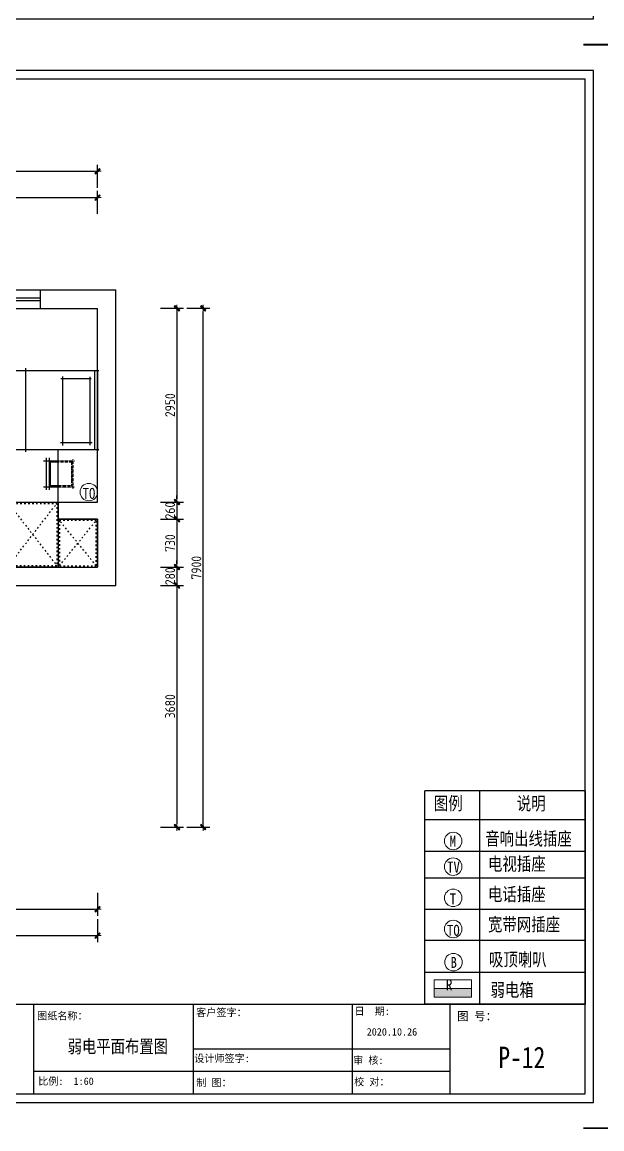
# Model space of a CAD drawing. Header units: millimetres. Extents: x -58733 to 427521, y -235734 to 553534.
# Drawn here: x 355861 to 364684, y -222214 to -205360 of the extents above; entities that cross this region are included whole.
import ezdxf

# ---------------------------------------------------------------- set-up
doc = ezdxf.new("R2010")
doc.units = ezdxf.units.MM
doc.linetypes.add('ACAD_ISO03W100', pattern=[30, 12, -18])
for name, color, linetype in [('00-墙体', 7, 'Continuous'), ('02-活动家具', 1, 'Continuous'), ('图框', 251, 'Continuous'), ('目录文字', 8, 'Continuous')]:
    doc.layers.add(name, color=color, linetype=linetype)
doc.layers.add('墙体', color=7, linetype='Continuous', lineweight=30)
doc.layers.add('家具外线', color=1, linetype='Continuous', lineweight=20)
doc.styles.add('-仿宋_GB2312', font='simsun.ttc', dxfattribs={"width": 0.8})
doc.styles.add('CCD_DIM', font='ARCHS.SHX')
doc.styles.add('HZ50', font='', dxfattribs={"width": 0.9, "height": 125})
doc.styles.add('宋体', font='simsun.ttc', dxfattribs={"height": 120})
doc.styles.add('黑体', font='simhei.ttf')
doc.styles.get('HZ50').set_extended_font_data('SimSun')
doc.dimstyles.new('海龍1：50', dxfattribs={"dimscale": 50, "dimtxt": 3, "dimasz": 1, "dimexe": 2, "dimexo": 2, "dimgap": 0.6, "dimtad": 1, "dimdec": 0, "dimrnd": 5, "dimdsep": 46, "dimtxsty": 'CCD_DIM', "dimblk": 'WS-cj', "dimcen": 1, "dimclrd": 242, "dimclre": 242, "dimclrt": 2, "dimadec": 0, "dimazin": 2, "dimtfac": 1, "dimtdec": 0, "dimtix": 1, "dimtmove": 2, "dimatfit": 3, "dimldrblk": 'CCD_Leader_Arrow', "dimfxl": 5, "dimfxlon": 1, "dimtolj": 1, "dimarcsym": 0})

# ---------------------------------------------------------------- blocks, each defined once
blk = doc.blocks.new('图框1比60')
at = {"color": 8}
blk.add_line((176692, 45797), (176692, 44297), dxfattribs=at)
at = {"layer": '图框', "color": 121}
for p, q in [((186038, 61389), (161670, 61389)), ((186038, 44157), (186038, 61389)), ((161670, 44157), (186038, 44157))]:
    blk.add_line(p, q, dxfattribs=at)
at = {"layer": '图框', "color": 8}
for p, q in [((161809, 61249), (185898, 61249)), ((185898, 44297), (185898, 61249)), ((185898, 45797), (185898, 61249)), ((161809, 45797), (185898, 45797)), ((161809, 45797), (185898, 45797)), ((176692, 45797), (176692, 44297)), ((179360, 44297), (179360, 45797)), ((182010, 45797), (182010, 44297)), ((183644, 44297), (183644, 45797)), ((182010, 45047), (179360, 45047)), ((183644, 45047), (182010, 45047)), ((179360, 44672), (176692, 44672)), ((182010, 44672), (179360, 44672)), ((183644, 44672), (182010, 44672)), ((161809, 44297), (185898, 44297))]:
    blk.add_line(p, q, dxfattribs=at)
at = {"layer": '图框', "color": 121, "const_width": 28.3}
for points in [[(185866, 61818), (186467, 61818), (186467, 61217)], [(185866, 43728), (186467, 43728), (186467, 44329)]]:
    blk.add_lwpolyline(points, dxfattribs=at)
at = {"layer": '目录文字', "color": 8, "width": 0.999898}
for s, height, style, p in [('图纸名称：', 123.3, '黑体', (176753, 45540)), ('客户签字：', 123.8, '宋体', (179405, 45596)), ('日  期:', 123.8, '宋体', (182048, 45618)), ('图 号：', 139.1, '宋体', (183761, 45526)), ('2020.10.26', 123.8, '宋体', (182251, 45272)), ('设计师签字:', 123.8, '宋体', (179372, 44829)), ('审 核:', 123.8, '宋体', (182025, 44798)), ('比例:  1:60', 123.8, '宋体', (176769, 44448)), ('制 图：', 123.8, '宋体', (179407, 44425)), ('校 对：', 123.8, '宋体', (182041, 44438))]:
    blk.add_text(s, height=height, dxfattribs=dict(at, style=style)).set_placement(p)
blk = doc.blocks.new('zw$DBEA')
for p, q in [((2102, 1237), (0, 1237)), ((36, 1266), (36, 20)), ((36, 1253), (36, 16)), ((2045, 30), (2045, 1248)), ((2086, 1253), (2086, 16)), ((16, 37), (2102, 37))]:
    blk.add_line(p, q)
at = {"color": 251}
for p, q in [((292, 1277), (292, 0)), ((987, 1277), (987, 0)), ((1526, 1121), (1990, 1121)), ((1556, 100), (1556, 1149)), ((1966, 1144), (1966, 106)), ((2003, 139), (1520, 139))]:
    blk.add_line(p, q, dxfattribs=at)
blk = doc.blocks.new('A$C2EBB641D')
for p, q in [((533, 667), (200, 667)), ((267, 733), (267, 0)), ((333, 733), (333, 0)), ((200, 67), (533, 67))]:
    blk.add_line(p, q)
at = {"color": 251}
for p, q in [((533, 640), (347, 640)), ((360, 653), (360, 80)), ((347, 93), (533, 93))]:
    blk.add_line(p, q, dxfattribs=at)
at = {"color": 250, "linetype": 'ACAD_ISO03W100', "ltscale": 0.1}
for p, q in [((907, 667), (533, 667)), ((853, 640), (533, 640)), ((840, 80), (840, 653)), ((867, 27), (867, 707)), ((533, 93), (853, 93)), ((533, 67), (907, 67))]:
    blk.add_line(p, q, dxfattribs=at)
blk = doc.blocks.new('WS-cj')
blk.add_hatch(color=1).paths.add_polyline_path([(0.59, 0.82), (-0.82, -0.59), (-0.59, -0.82), (0.82, 0.59)])
at = {"color": 1, "linetype": 'ByBlock', "lineweight": 0}
for p, q in [((-1.1, 0), (0, 0)), ((0, 0), (1.1, 0))]:
    blk.add_line(p, q, dxfattribs=at)
at = {"color": 1}
blk.add_lwpolyline([(0.59, 0.82), (-0.82, -0.59), (-0.59, -0.82), (0.82, 0.59)], close=True, dxfattribs=at)
blk = doc.blocks.new('*D1208')
at = {"color": 242, "lineweight": -2}
for p, q in [((169780, -208281), (169780, -207931)), ((172960, -208281), (172960, -207931)), ((169830, -208031), (172910, -208031))]:
    blk.add_line(p, q, dxfattribs=at)
at = {"layer": 'Defpoints', "color": 0}
for p in [(172960, -208031), (169780, -208431), (172960, -208431)]:
    blk.add_point(p, dxfattribs=at)
at = {"color": 242, "linetype": 'ByBlock', "lineweight": -2, "xscale": 50, "yscale": 50, "zscale": 50, "rotation": 180}
blk.add_blockref('WS-cj', (169780, -208031), dxfattribs=at)
at = {"color": 242, "linetype": 'ByBlock', "lineweight": -2, "xscale": 50, "yscale": 50, "zscale": 50}
blk.add_blockref('WS-cj', (172960, -208031), dxfattribs=at)
at = {"color": 2, "insert": (171370, -207926), "char_height": 150, "attachment_point": 5, "style": 'CCD_DIM'}
blk.add_mtext('\\A1;3180', dxfattribs=at)
blk = doc.blocks.new('CCD_Leader_Arrow')
at = {"color": 1, "linetype": 'ByBlock'}
blk.add_line((0, 0), (-1, 0), dxfattribs=at)
for points in [[(-0.86, 0.67), (-0.6, 0.85), (-0.24, 0), (0, 0)], [(-0.86, -0.67), (-0.6, -0.85), (-0.24, 0), (0, 0)]]:
    blk.add_solid(points, dxfattribs=at)
blk = doc.blocks.new('*D1209')
at = {"color": 242, "lineweight": -2}
for p, q in [((165430, -207881), (165430, -207531)), ((165480, -207631), (172910, -207631)), ((172960, -207881), (172960, -207531))]:
    blk.add_line(p, q, dxfattribs=at)
at = {"layer": 'Defpoints', "color": 0}
for p in [(172960, -207631), (165430, -208431), (172960, -208431)]:
    blk.add_point(p, dxfattribs=at)
at = {"color": 242, "linetype": 'ByBlock', "lineweight": -2, "xscale": 50, "yscale": 50, "zscale": 50, "rotation": 180}
blk.add_blockref('WS-cj', (165430, -207631), dxfattribs=at)
at = {"color": 242, "linetype": 'ByBlock', "lineweight": -2, "xscale": 50, "yscale": 50, "zscale": 50}
blk.add_blockref('WS-cj', (172960, -207631), dxfattribs=at)
at = {"color": 2, "insert": (169195, -207526), "char_height": 150, "attachment_point": 5, "style": 'CCD_DIM'}
blk.add_mtext('\\A1;7530', dxfattribs=at)
blk = doc.blocks.new('*D1214')
at = {"color": 242, "lineweight": -2}
for p, q in [((169130, -218619), (169130, -218969)), ((172960, -218619), (172960, -218969)), ((169180, -218869), (172910, -218869))]:
    blk.add_line(p, q, dxfattribs=at)
at = {"layer": 'Defpoints', "color": 0}
for p in [(169130, -218469), (172960, -218469), (172960, -218869)]:
    blk.add_point(p, dxfattribs=at)
at = {"color": 242, "linetype": 'ByBlock', "lineweight": -2, "xscale": 50, "yscale": 50, "zscale": 50, "rotation": 180}
blk.add_blockref('WS-cj', (169130, -218869), dxfattribs=at)
at = {"color": 242, "linetype": 'ByBlock', "lineweight": -2, "xscale": 50, "yscale": 50, "zscale": 50}
blk.add_blockref('WS-cj', (172960, -218869), dxfattribs=at)
at = {"color": 2, "insert": (171045, -218764), "char_height": 150, "attachment_point": 5, "style": 'CCD_DIM'}
blk.add_mtext('\\A1;3830', dxfattribs=at)
blk = doc.blocks.new('*D1215')
at = {"color": 242, "lineweight": -2}
for p, q in [((165430, -219019), (165430, -219369)), ((172960, -219019), (172960, -219369)), ((165480, -219269), (172910, -219269))]:
    blk.add_line(p, q, dxfattribs=at)
at = {"layer": 'Defpoints', "color": 0}
for p in [(165430, -218469), (172960, -218469), (172960, -219269)]:
    blk.add_point(p, dxfattribs=at)
at = {"color": 242, "linetype": 'ByBlock', "lineweight": -2, "xscale": 50, "yscale": 50, "zscale": 50, "rotation": 180}
blk.add_blockref('WS-cj', (165430, -219269), dxfattribs=at)
at = {"color": 242, "linetype": 'ByBlock', "lineweight": -2, "xscale": 50, "yscale": 50, "zscale": 50}
blk.add_blockref('WS-cj', (172960, -219269), dxfattribs=at)
at = {"color": 2, "insert": (169195, -219164), "char_height": 150, "attachment_point": 5, "style": 'CCD_DIM'}
blk.add_mtext('\\A1;7530', dxfattribs=at)
blk = doc.blocks.new('*D1220')
at = {"color": 242, "lineweight": -2}
for p, q in [((173918, -209718), (174268, -209718)), ((174168, -209768), (174168, -212618)), ((173918, -212668), (174268, -212668))]:
    blk.add_line(p, q, dxfattribs=at)
at = {"layer": 'Defpoints', "color": 0}
for p in [(173768, -209718), (173768, -212668), (174168, -212668)]:
    blk.add_point(p, dxfattribs=at)
at = {"color": 242, "linetype": 'ByBlock', "lineweight": -2, "xscale": 50, "yscale": 50, "zscale": 50}
for p, rotation in [((174168, -209718), 90), ((174168, -212668), 270)]:
    blk.add_blockref('WS-cj', p, dxfattribs=dict(at, rotation=rotation))
at = {"color": 2, "insert": (174063, -211193), "char_height": 150, "attachment_point": 5, "rotation": 90, "style": 'CCD_DIM'}
blk.add_mtext('\\A1;2950', dxfattribs=at)
blk = doc.blocks.new('*D1221')
at = {"color": 242, "lineweight": -2}
for p, q in [((173918, -212668), (174268, -212668)), ((174168, -212618), (174168, -212568)), ((174168, -212668), (174168, -212928)), ((173918, -212928), (174268, -212928)), ((174168, -212978), (174168, -213028))]:
    blk.add_line(p, q, dxfattribs=at)
at = {"layer": 'Defpoints', "color": 0}
for p in [(173768, -212668), (173768, -212928), (174168, -212928)]:
    blk.add_point(p, dxfattribs=at)
at = {"color": 242, "linetype": 'ByBlock', "lineweight": -2, "xscale": 50, "yscale": 50, "zscale": 50}
for p, rotation in [((174168, -212668), 270), ((174168, -212928), 90)]:
    blk.add_blockref('WS-cj', p, dxfattribs=dict(at, rotation=rotation))
at = {"color": 2, "insert": (174063, -212798), "char_height": 150, "attachment_point": 5, "rotation": 90, "style": 'CCD_DIM'}
blk.add_mtext('\\A1;260', dxfattribs=at)
blk = doc.blocks.new('*D1222')
at = {"color": 242, "lineweight": -2}
for p, q in [((173918, -212928), (174268, -212928)), ((174168, -212978), (174168, -213608)), ((173918, -213658), (174268, -213658))]:
    blk.add_line(p, q, dxfattribs=at)
at = {"layer": 'Defpoints', "color": 0}
for p in [(173768, -212928), (173768, -213658), (174168, -213658)]:
    blk.add_point(p, dxfattribs=at)
at = {"color": 242, "linetype": 'ByBlock', "lineweight": -2, "xscale": 50, "yscale": 50, "zscale": 50}
for p, rotation in [((174168, -212928), 90), ((174168, -213658), 270)]:
    blk.add_blockref('WS-cj', p, dxfattribs=dict(at, rotation=rotation))
at = {"color": 2, "insert": (174063, -213293), "char_height": 150, "attachment_point": 5, "rotation": 90, "style": 'CCD_DIM'}
blk.add_mtext('\\A1;730', dxfattribs=at)
blk = doc.blocks.new('*D1223')
at = {"color": 242, "lineweight": -2}
for p, q in [((173918, -213658), (174268, -213658)), ((174168, -213608), (174168, -213558)), ((174168, -213658), (174168, -213938)), ((173918, -213938), (174268, -213938)), ((174168, -213988), (174168, -214038))]:
    blk.add_line(p, q, dxfattribs=at)
at = {"layer": 'Defpoints', "color": 0}
for p in [(173768, -213658), (173768, -213938), (174168, -213938)]:
    blk.add_point(p, dxfattribs=at)
at = {"color": 242, "linetype": 'ByBlock', "lineweight": -2, "xscale": 50, "yscale": 50, "zscale": 50}
for p, rotation in [((174168, -213658), 270), ((174168, -213938), 90)]:
    blk.add_blockref('WS-cj', p, dxfattribs=dict(at, rotation=rotation))
at = {"color": 2, "insert": (174063, -213798), "char_height": 150, "attachment_point": 5, "rotation": 90, "style": 'CCD_DIM'}
blk.add_mtext('\\A1;280', dxfattribs=at)
blk = doc.blocks.new('*D1224')
at = {"color": 242, "lineweight": -2}
for p, q in [((173918, -213938), (174268, -213938)), ((174168, -213988), (174168, -217568)), ((173918, -217618), (174268, -217618))]:
    blk.add_line(p, q, dxfattribs=at)
at = {"layer": 'Defpoints', "color": 0}
for p in [(173768, -213938), (173768, -217618), (174168, -217618)]:
    blk.add_point(p, dxfattribs=at)
at = {"color": 242, "linetype": 'ByBlock', "lineweight": -2, "xscale": 50, "yscale": 50, "zscale": 50}
for p, rotation in [((174168, -213938), 90), ((174168, -217618), 270)]:
    blk.add_blockref('WS-cj', p, dxfattribs=dict(at, rotation=rotation))
at = {"color": 2, "insert": (174063, -215778), "char_height": 150, "attachment_point": 5, "rotation": 90, "style": 'CCD_DIM'}
blk.add_mtext('\\A1;3680', dxfattribs=at)
blk = doc.blocks.new('*D1225')
at = {"color": 242, "lineweight": -2}
for p, q in [((174318, -209718), (174668, -209718)), ((174568, -217568), (174568, -209768)), ((174318, -217618), (174668, -217618))]:
    blk.add_line(p, q, dxfattribs=at)
at = {"layer": 'Defpoints', "color": 0}
for p in [(173768, -209718), (174568, -209718), (173768, -217618)]:
    blk.add_point(p, dxfattribs=at)
at = {"color": 242, "linetype": 'ByBlock', "lineweight": -2, "xscale": 50, "yscale": 50, "zscale": 50}
for p, rotation in [((174568, -209718), 90), ((174568, -217618), 270)]:
    blk.add_blockref('WS-cj', p, dxfattribs=dict(at, rotation=rotation))
at = {"color": 2, "insert": (174463, -213668), "char_height": 150, "attachment_point": 5, "rotation": 90, "style": 'CCD_DIM'}
blk.add_mtext('\\A1;7900', dxfattribs=at)
blk = doc.blocks.new('家具哈哈')
at = {"color": 12}
for p, q in [((170649.6, -209438.4), (172089.6, -209438.4)), ((170649.6, -209718.4), (172089.6, -209718.4))]:
    blk.add_line(p, q, dxfattribs=at)
for p, q in [((172089.6, -209718.4), (172089.6, -209438.4)), ((172089.6, -209438.4), (173239.6, -209438.4)), ((173239.6, -213938.4), (173239.6, -209438.4)), ((172089.6, -209718.4), (172959.6, -209718.4)), ((172959.6, -212668.4), (172959.6, -209718.4)), ((172359.6, -212668.4), (172959.6, -212668.4)), ((172359.6, -212928.4), (172359.6, -212668.4)), ((172359.6, -212928.4), (172959.6, -212928.4)), ((172959.6, -212928.4), (172959.6, -213658.4)), ((170809.6, -213658.4), (172959.6, -213658.4)), ((170709.6, -213938.4), (173239.6, -213938.4))]:
    blk.add_line(p, q)
at = {"layer": '00-墙体', "color": 42}
for p, q in [((170649.6, -209558.4), (172089.6, -209558.4)), ((170649.6, -209598.4), (172089.6, -209598.4))]:
    blk.add_line(p, q, dxfattribs=at)
at = {"layer": '02-活动家具'}
blk.add_line((172359.6, -212668.4), (172359.6, -211868.4), dxfattribs=at)
at = {"layer": '02-活动家具', "color": 251, "linetype": 'ACAD_ISO03W100', "ltscale": 2}
for p, q in [((171603.2, -213638.4), (172339.6, -212688.4)), ((171603.2, -212688.4), (172339.6, -213638.4)), ((172379.6, -213638.4), (172939.6, -212948.4)), ((172939.6, -213638.4), (172379.6, -212948.4))]:
    blk.add_line(p, q, dxfattribs=at)
at = {"layer": '02-活动家具'}
for points in [[(172359.6, -212668.4), (172359.6, -213658.4), (171583.2, -213658.4), (171583.2, -212668.4)], [(172959.6, -212928.4), (172359.6, -212928.4), (172359.6, -213658.4), (172959.6, -213658.4)]]:
    blk.add_lwpolyline(points, close=True, dxfattribs=at)
at = {"layer": '02-活动家具', "color": 251, "linetype": 'ACAD_ISO03W100', "ltscale": 2}
for points in [[(172339.6, -212688.4), (172339.6, -213638.4), (171603.2, -213638.4), (171603.2, -212688.4)], [(172939.6, -212948.4), (172379.6, -212948.4), (172379.6, -213638.4), (172939.6, -213638.4)]]:
    blk.add_lwpolyline(points, close=True, dxfattribs=at)
at = {"layer": '02-活动家具'}
blk.add_blockref('zw$DBEA', (170874, -211905.7), dxfattribs=at)
at = {"layer": '02-活动家具', "xscale": -0.6666666666669698, "yscale": 0.6666666666669698, "zscale": 0.6666666666669698, "rotation": 179.9999999999995}
blk.add_blockref('A$C2EBB641D', (172004, -211994.9), dxfattribs=at)
for base, p1, p2, picture, middle in [((172959.6, -207630.5), (165429.6, -208430.5), (172959.6, -208430.5), '*D1209', (169194.6, -207525.5)), ((172959.6, -208030.5), (169779.6, -208430.5), (172959.6, -208430.5), '*D1208', (171369.6, -207925.5)), ((172959.6, -219268.8), (165429.6, -218468.8), (172959.6, -218468.8), '*D1215', (169194.6, -219163.8)), ((172959.6, -218868.8), (169129.6, -218468.8), (172959.6, -218468.8), '*D1214', (171044.6, -218763.8))]:
    dim = blk.add_linear_dim(base=base, p1=p1, p2=p2, dimstyle='海龍1：50')
    dim.commit()
    dim.dimension.update_dxf_attribs({"geometry": picture, "text_midpoint": middle})
for base, p1, p2, picture, middle in [((174168.3, -212668.4), (173768.3, -209718.4), (173768.3, -212668.4), '*D1220', (174063.3, -211193.4)), ((174568.3, -209718.4), (173768.3, -217618.4), (173768.3, -209718.4), '*D1225', (174463.3, -213668.4)), ((174168.3, -212928.4), (173768.3, -212668.4), (173768.3, -212928.4), '*D1221', (174063.3, -212798.4)), ((174168.3, -213658.4), (173768.3, -212928.4), (173768.3, -213658.4), '*D1222', (174063.3, -213293.4)), ((174168.3, -213938.4), (173768.3, -213658.4), (173768.3, -213938.4), '*D1223', (174063.3, -213798.4)), ((174168.3, -217618.4), (173768.3, -213938.4), (173768.3, -217618.4), '*D1224', (174063.3, -215778.4))]:
    dim = blk.add_linear_dim(base=base, p1=p1, p2=p2, angle=90, dimstyle='海龍1：50')
    dim.commit()
    dim.dimension.update_dxf_attribs({"geometry": picture, "text_midpoint": middle})

msp = doc.modelspace()

# ---------------------------------------------------------------- hatches: boundary and pattern name
at = {"layer": '家具外线'}
msp.add_hatch(color=2, dxfattribs=at).paths.add_polyline_path([(362699.1, -220209.1), (362699.1, -220076.1), (362129.3, -220076.1), (362129.3, -220209.1)])

# ---------------------------------------------------------------- linework, layer by layer
at = {"layer": '图框', "color": 135}
for p, q in [((361990, -220313.7), (361990, -217063.6)), ((364431, -217063.6), (361990, -217063.6)), ((362826.9, -220313.7), (362826.9, -217063.6)), ((364431, -217063.6), (364431, -220313.7)), ((364431, -217506.6), (361990, -217506.6)), ((364431, -217988.2), (361990, -217988.2)), ((364431, -218397.5), (361990, -218397.5)), ((364431, -218875.1), (361990, -218875.1)), ((364431, -219344.4), (361990, -219344.4)), ((364431, -219833.1), (361990, -219833.1)), ((364431, -220313.7), (361990, -220313.7)), ((364431, -220313.7), (361990, -220313.7))]:
    msp.add_line(p, q, dxfattribs=at)
at = {"layer": '家具外线', "color": 2}
for p, q in [((362129.3, -219943.1), (362699.1, -219943.1)), ((362129.3, -220209.1), (362129.3, -219943.1)), ((362129.3, -220076.1), (362699.1, -220076.1)), ((362699.1, -220209.1), (362699.1, -219943.1)), ((362129.3, -220209.1), (362699.1, -220209.1))]:
    msp.add_line(p, q, dxfattribs=at)
for centre in [(356876, -212516.5), (362421.4, -217830.4), (362421.4, -218220), (362421.4, -218696), (362421.4, -219170), (362424.9, -219675.3)]:
    msp.add_circle(centre, 133.3, dxfattribs=at)

# ---------------------------------------------------------------- block references
at = {"color": 140}
msp.add_blockref('家具哈哈', (184049.7, 0), dxfattribs=at)
at = {"layer": '墙体', "color": 0, "xscale": 0.9120113186390109, "yscale": 0.9120113186390109, "zscale": 0.9120113186390109}
for p in [(194889.8, -245583.6), (194889.8, -262081.4)]:
    msp.add_blockref('图框1比60', p, dxfattribs=at)

# ---------------------------------------------------------------- texts
at = {"layer": '家具外线', "color": 2, "style": 'HZ50', "width": 0.85}
msp.add_text('M', height=166.7, dxfattribs=at).set_placement((362367.5, -217917.2))
at = {"layer": '家具外线', "color": 2, "width": 183.912, "attachment_point": 3, "style": 'HZ50'}
for s, insert, char_height in [('{\\fSimSun|b0|i0|c134|p54;\\W0.85;TO}', (356974.9, -212453.1), 166.678), ('{\\fSimSun|b0|i0|c134|p54;\\W0.85;TV}', (362522.3, -218143.2), 166.678), ('{\\fSimSun|b0|i0|c134|p54;\\W0.85;T}', (362465.8, -218627.8), 166.678), ('{\\fSimSun|b0|i0|c134|p54;\\W0.85;TO}', (362520.3, -219106.6), 166.678), ('{\\fSimSun|b0|i0|c134|p54;\\W0.85;B}', (362477.1, -219595.4), 166.678), ('R', (362409.4, -219935.8), 166.7)]:
    msp.add_mtext(s, dxfattribs=dict(at, insert=insert, char_height=char_height))
at = {"layer": '目录文字', "style": '-仿宋_GB2312', "width": 0.8}
for s, p in [('音响出线插座', (362908.5, -217894.4)), ('吸顶喇叭', (362964.9, -219734.6))]:
    msp.add_text(s, height=201.27, dxfattribs=at).set_placement(p)
at = {"layer": '目录文字', "style": '-仿宋_GB2312'}
for s, insert, char_height, attachment_point in [('图例', (362125.9, -217267.7), 201.27, 4), ('说明', (363389, -217270.6), 201.27, 4), ('{\\C8;电视插座}', (362950.8, -218189.4), 201.27, 4), ('{\\C8;电话插座}', (362950.8, -218651.4), 201.27, 4), ('{\\C8;宽带网插座}', (362950.8, -219113.3), 201.269, 4), ('{\\C8;弱电箱}', (362988, -220108.5), 201.27, 4), ('{\\fNSimSun|b0|i0|c134|p49;P-12}', (363108.7, -220961.2), 327.869, 1)]:
    msp.add_mtext(s, dxfattribs=dict(at, insert=insert, char_height=char_height, attachment_point=attachment_point))
at = {"layer": '目录文字', "insert": (356553.2, -220858.3), "char_height": 200, "width": 2602.75, "attachment_point": 1, "style": '-仿宋_GB2312'}
msp.add_mtext('弱电平面布置图', dxfattribs=at)

doc.saveas('drawing.dxf')
